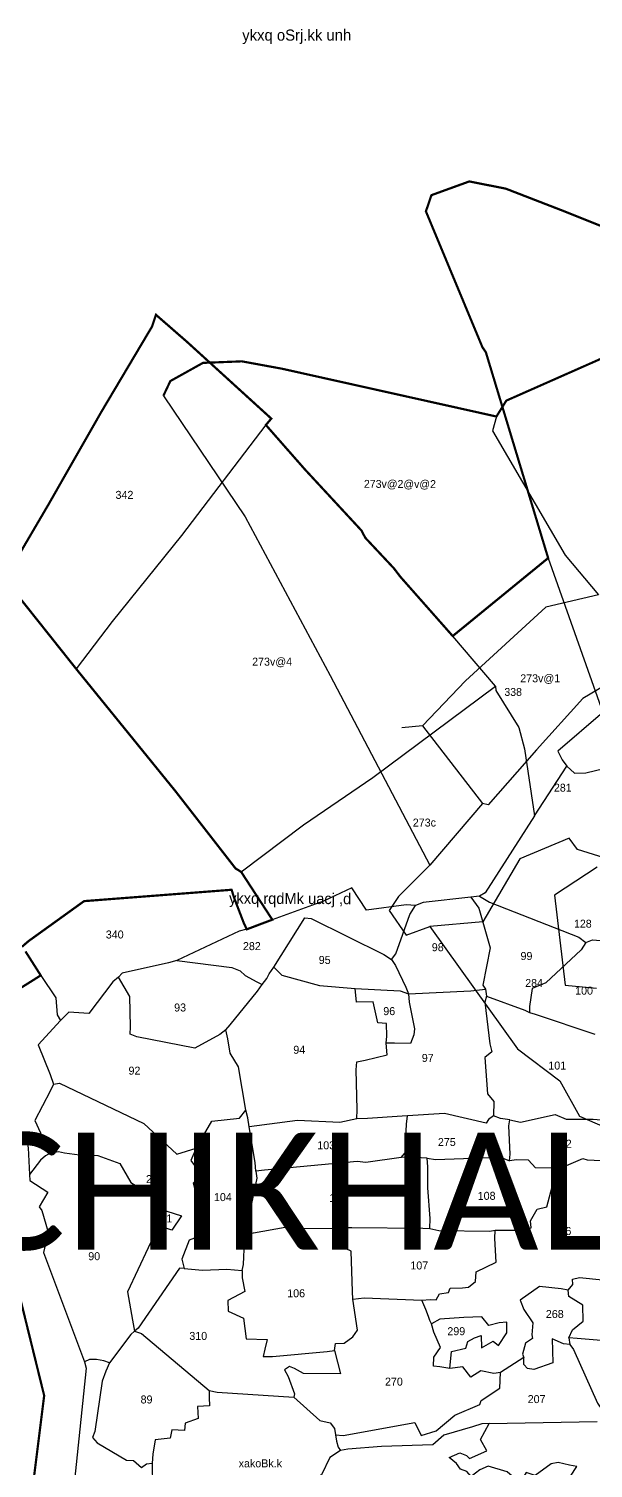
# Model space of a CAD drawing. Header units: metres. Extents: x 266201 to 270178, y 2154629 to 2157254.
# Drawn here: x 267563 to 268184, y 2155671 to 2157254 of the extents above; entities that cross this region are included whole.
import ezdxf

# ---------------------------------------------------------------- set-up
doc = ezdxf.new("R2010")
doc.units = ezdxf.units.M
doc.header["$MEASUREMENT"] = 0
doc.linetypes.add('DASHDOT', pattern=[1, 0.5, -0.25, 0, -0.25])
for name, color, linetype in [('OFF', 1, 'Continuous'), ('OTHERS', 1, 'Continuous'), ('POLY_PARCEL', 6, 'Continuous'), ('POLY_WATER', 4, 'Continuous'), ('TEXT_MAPIN', 7, 'Continuous'), ('TEXT_MAPOUT', 7, 'Continuous'), ('TEXT_PARCEL', 7, 'Continuous'), ('V_BOUND_LINE', 7, 'Continuous'), ('V_BOUND_STREAM_LINE', 7, 'DASHDOT'), ('VILLAGE NAME', 100, 'Continuous')]:
    doc.layers.add(name, color=color, linetype=linetype)
doc.styles.get("Standard").update_dxf_attribs({"font": 'arial.ttf'})
doc.styles.add('TEXT_MAP', font='KRDEV050.TTF', dxfattribs={"height": 1.8})

# ---------------------------------------------------------------- blocks, each defined once
blk = doc.blocks.new('90')
at = {"layer": 'OFF'}
blk.add_lwpolyline([(267814.3, 2155989.8), (267800.8, 2155926.9)], dxfattribs=at)
at = {"layer": 'OTHERS'}
blk.add_lwpolyline([(267996.5, 2156487.3), (267973.7, 2156485.2)], dxfattribs=at)
at = {"layer": 'POLY_PARCEL'}
for points in [[(267711.3, 2156850.3), (267801.4, 2156717.2), (267894.9, 2156542.8), (268004.5, 2156334.2)], [(268077.8, 2156827.6), (268073.6, 2156811.8), (268153.4, 2156675.2), (268190.2, 2156631.5)], [(267824.1, 2156818.3), (267731.3, 2156696.6), (267654.9, 2156602.1), (267615.4, 2156550)], [(268134.7, 2156671.9), (268194.9, 2156502.1)], [(268190.2, 2156631.5), (268132.3, 2156617.7), (268043.7, 2156536.7), (267996.5, 2156487.3), (268062.4, 2156401.8)], [(268076.7, 2156531.1), (268029.7, 2156586.1)], [(268216.2, 2156548.4), (268210.7, 2156539.7), (268173, 2156517.4), (268121.9, 2156460.8), (268068.8, 2156400.3), (268062.4, 2156401.8)], [(267796.9, 2156326.7), (267865.6, 2156378.3), (267941.9, 2156430.4), (268076.7, 2156531.1)], [(268076.7, 2156531.1), (268077.1, 2156526.1), (268102.4, 2156485.6), (268108.5, 2156462.1), (268119.8, 2156388.5)], [(268194.9, 2156502.1), (268145.2, 2156459.6), (268150, 2156449.8), (268155.1, 2156442.9)], [(268119.8, 2156388.5), (268155.1, 2156442.9)], [(268155.1, 2156442.9), (268163.7, 2156435.2), (268176, 2156435.7), (268196.1, 2156440.4), (268200, 2156432.3), (268278.5, 2156272.8), (268337.1, 2156248.6), (268361.6, 2156210.5), (268372.3, 2156206.7), (268378.4, 2156204.1)], [(268062.4, 2156401.8), (268004.5, 2156334.2)], [(268119.8, 2156388.5), (268065.4, 2156303.8), (268059.3, 2156299.9)], [(268196.5, 2156342.1), (268167.1, 2156351.4), (268157.9, 2156363.6), (268103.4, 2156340.9), (268063, 2156271.8), (268004.6, 2156266.6)], [(268004.5, 2156334.2), (267970.2, 2156299.6), (267959.8, 2156284.2), (267978.4, 2156257.2), (268004.6, 2156266.6)], [(268188.8, 2156331.8), (268141.8, 2156301), (268153.3, 2156202.2), (268187.8, 2156198.7)], [(267988.6, 2156289.6), (267978.3, 2156290.5), (267934.7, 2156284.4), (267918.8, 2156309), (267887.4, 2156294.3), (267831.2, 2156274.1)], [(267962.4, 2156230.3), (267967, 2156236.4), (267982.4, 2156279.7), (267988.6, 2156289.6)], [(268049.5, 2156298.9), (267997.3, 2156293), (267988.6, 2156289.6)], [(268059.3, 2156299.9), (268049.5, 2156298.9)], [(268049.5, 2156298.9), (268058.4, 2156286.7), (268070.9, 2156243.3), (268062.8, 2156202.2), (268065.8, 2156197.5)], [(268059.3, 2156299.9), (268070.1, 2156293.5), (268168.5, 2156255), (268176.3, 2156249)], [(267832.9, 2156221.9), (267867, 2156276.1), (267873.8, 2156275.4), (267954, 2156235.7), (267962.4, 2156230.3)], [(267803.1, 2156263.5), (267794.8, 2156261.5), (267726.3, 2156229.3)], [(268004.6, 2156266.6), (268101, 2156132), (268147.7, 2156096.7), (268169.1, 2156057.8), (268197, 2156045.9), (268341.2, 2156020.5)], [(268176.3, 2156249), (268171.1, 2156241.1), (268132, 2156204.5), (268117, 2156198.4), (268114.3, 2156178.5), (268114.1, 2156171.9)], [(268176.3, 2156249), (268183.4, 2156252.1), (268240.2, 2156247.2), (268247.6, 2156243.6), (268244.5, 2156239), (268233.1, 2156155.5), (268231.9, 2156145.7)], [(267726.3, 2156229.3), (267717, 2156226.8), (267666.1, 2156215.2), (267662, 2156210.8)], [(267726.3, 2156229.3), (267786.8, 2156221.5), (267795.9, 2156217.7), (267801.2, 2156212.8), (267814.2, 2156205.8), (267820.1, 2156202.8)], [(267962.4, 2156230.3), (267966.9, 2156223.6), (267978.2, 2156199.8), (267980.9, 2156192.4)], [(267576.4, 2156212.8), (267593, 2156188.2), (267594.6, 2156169.3), (267598.3, 2156163.2)], [(267662, 2156210.8), (267655.9, 2156205.8), (267629.3, 2156171), (267607.2, 2156172.5), (267598.3, 2156163.2)], [(267780.2, 2156153.1), (267773.5, 2156147.7), (267746.1, 2156132.6), (267682.3, 2156145.4), (267674.8, 2156148), (267675.1, 2156156.4), (267674.5, 2156189.7), (267662, 2156210.8)], [(267820.1, 2156202.8), (267825, 2156209.3), (267827.6, 2156214.4), (267832.9, 2156221.9)], [(267832.9, 2156221.9), (267841.8, 2156213.1), (267883, 2156201.6), (267922.2, 2156198.3)], [(267780.2, 2156153.1), (267785, 2156158.5), (267814.9, 2156195.4), (267820.1, 2156202.8)], [(267956.6, 2156138.2), (267957.3, 2156146), (267956.8, 2156159.8), (267947.2, 2156160.7), (267942.2, 2156183.7), (267923.9, 2156183.4), (267922.2, 2156198.3)], [(267922.2, 2156198.3), (267972, 2156195.8), (267980.9, 2156192.4)], [(267980.9, 2156192.4), (267981.8, 2156183.4), (267987.5, 2156154.2), (267986.8, 2156147.4), (267983.1, 2156137.8), (267965.7, 2156138.2), (267956.6, 2156138.2)], [(267980.9, 2156192.4), (268049.8, 2156195.9), (268065.8, 2156197.5)], [(268065.8, 2156197.5), (268067, 2156190.1)], [(268067, 2156190.1), (268065, 2156183.3), (268070.5, 2156137.5), (268072.9, 2156128.6), (268064.9, 2156122.4), (268067.8, 2156082.6), (268075.1, 2156074), (268074.6, 2156058.5)], [(268067, 2156190.1), (268108.9, 2156174.5), (268114.1, 2156171.9)], [(267598.3, 2156163.2), (267573.7, 2156136.4), (267586.9, 2156103.9), (267590.6, 2156093)], [(268114.1, 2156171.9), (268120.3, 2156170.2), (268186.1, 2156148.1)], [(267802.1, 2156064.5), (267794.1, 2156112.3), (267784.9, 2156127.3), (267782.3, 2156143), (267780.2, 2156153.1)], [(267924.3, 2156054.9), (267924.4, 2156065.4), (267923.4, 2156109.1), (267924.3, 2156117.8), (267933.2, 2156119.7), (267957.4, 2156125.6), (267956.6, 2156138.2)], [(267590.6, 2156093), (267586.8, 2156085.6), (267569.9, 2156053.2), (267582.4, 2156025.9), (267587.5, 2156017.8)], [(267590.6, 2156093), (267597.1, 2156094.4), (267689.7, 2156049.8), (267726.1, 2156016.3), (267747.3, 2156022.9)], [(267747.3, 2156022.9), (267764.6, 2156052.5), (267795.1, 2156055.8), (267802.1, 2156064.5)], [(267805.9, 2156046.4), (267804.4, 2156056), (267802.1, 2156064.5)], [(267924.3, 2156054.9), (267905.5, 2156051.1), (267859, 2156053.1), (267805.9, 2156046.4)], [(267979.9, 2156058.5), (267974, 2156057.8), (267936, 2156055.4), (267924.3, 2156054.9)], [(267973, 2156012.4), (267977.5, 2156017.5), (267978.9, 2156049), (267979.9, 2156058.5)], [(268074.6, 2156058.5), (268069.2, 2156054.3), (268066.4, 2156050.3), (268020.6, 2156060.9), (267979.9, 2156058.5)], [(268092.5, 2156053.8), (268082.4, 2156055.5), (268074.6, 2156058.5)], [(268092.1, 2156008.9), (268092.9, 2156016), (268091.3, 2156047.2), (268092.5, 2156053.8)], [(268092.5, 2156053.8), (268104.4, 2156051.2), (268142.5, 2156059.9), (268154.5, 2156054.7), (268184.3, 2156054.6), (268197.2, 2156053.4), (268204.4, 2156049.8), (268207.6, 2156045.2)], [(267813.2, 2155997.3), (267812.3, 2156006.9), (267805.9, 2156046.4)], [(268144.8, 2155999.3), (268172.7, 2156011.5), (268177.8, 2156010), (268200.3, 2156008.9), (268210.3, 2156020.9), (268218.2, 2156027.7), (268212.7, 2156037.1), (268207.6, 2156045.2)], [(267587.5, 2156017.8), (267595.8, 2156019), (267602.6, 2156017.6), (267618.9, 2156015.4), (267639.3, 2156014.6), (267663.4, 2156005.9), (267675.4, 2155984.8), (267693.8, 2155973.5), (267705.1, 2155969.8), (267702.5, 2155962.8), (267707.1, 2155956)], [(267747.3, 2156022.9), (267741.6, 2156009.1), (267755.3, 2155991), (267744.3, 2155984.2), (267758.5, 2155928.6), (267739.9, 2155921.7), (267731.5, 2155900.7), (267734.3, 2155890.4)], [(267587.5, 2156017.8), (267581.5, 2156014.5), (267576.3, 2156009.4), (267564.1, 2155993.8)], [(267973, 2156012.4), (267934.1, 2156007), (267924.5, 2156008), (267822.7, 2155998.6), (267813.2, 2155997.3)], [(268001.7, 2156011.6), (267982.1, 2156012.7), (267973, 2156012.4)], [(268001.7, 2156011.6), (268010.7, 2156010.4), (268082.3, 2156012.8), (268092.1, 2156008.9)], [(268004.4, 2155934.2), (268004.9, 2155945.3), (268002.2, 2155979.2), (268002.5, 2156002.4), (268001.7, 2156011.6)], [(268144.8, 2155999.3), (268138.2, 2156000.7), (268120.7, 2156001.2), (268113.2, 2156009.6), (268099.9, 2156009.9), (268092.1, 2156008.9)], [(267813.2, 2155997.3), (267814.3, 2155989.8)], [(268076.5, 2155932.4), (268108.9, 2155932.7), (268115.9, 2155935.2), (268115.3, 2155942.9), (268122.5, 2155955.6), (268133.2, 2155958.3), (268142.4, 2155992.7), (268144.8, 2155999.3)], [(267707.1, 2155956), (267731.4, 2155948.4), (267720.6, 2155932.4), (267705.8, 2155937.2)], [(267707.1, 2155956), (267705.8, 2155937.2)], [(267705.8, 2155937.2), (267672, 2155864.8), (267677.5, 2155833.4), (267679.4, 2155821.4)], [(267798.2, 2155888.1), (267799.6, 2155894.9), (267800.6, 2155919.6), (267800.8, 2155926.9)], [(267800.8, 2155926.9), (267810.5, 2155929.5), (267845.5, 2155935.8), (267850.8, 2155934.8), (267898.1, 2155934.2), (267907.8, 2155935.5)], [(267919.8, 2155856.8), (267919.6, 2155865), (267918.1, 2155909.6), (267912.4, 2155911.9), (267909.6, 2155926.2), (267907.8, 2155935.5)], [(267907.8, 2155935.5), (267918.6, 2155935.3), (267997, 2155934.7), (268004.4, 2155934.2)], [(267995.7, 2155855.5), (268004.9, 2155856.1), (268011.4, 2155855.9), (268015.1, 2155862.5), (268025.2, 2155864), (268026.8, 2155868.6), (268040.3, 2155869), (268046.9, 2155869.7), (268054.8, 2155876.2), (268055.6, 2155886.6), (268077.6, 2155897.4), (268076, 2155923.5), (268076.5, 2155932.4)], [(268004.4, 2155934.2), (268014.3, 2155932.1), (268070.5, 2155931.6), (268076.5, 2155932.4)], [(268156.7, 2155866.7), (268161.8, 2155872.8), (268161.4, 2155878.7), (268169.2, 2155880.4), (268219.7, 2155875.4), (268242.4, 2155893.4), (268249.2, 2155894.2)], [(267734.3, 2155890.4), (267729.2, 2155890.6), (267683.5, 2155824.7), (267679.4, 2155821.4)], [(267734.3, 2155890.4), (267754.5, 2155888.5), (267781.1, 2155889.7), (267798.2, 2155888.1)], [(267798.2, 2155888.1), (267798, 2155880.2), (267801, 2155865.2), (267782.1, 2155855), (267782.8, 2155843.6), (267799.5, 2155835.9), (267802.6, 2155813), (267825.4, 2155812.1), (267822.8, 2155801.8), (267821, 2155793.6), (267831.3, 2155793.6), (267891.7, 2155798.9), (267899.7, 2155800.1)], [(268156.7, 2155866.7), (268149.1, 2155868.1), (268125.1, 2155870.7), (268103.8, 2155855.6), (268107.8, 2155845.1), (268117.7, 2155830.6), (268116.8, 2155817.4), (268117.4, 2155813.2), (268109.9, 2155808.1), (268106.6, 2155796.3), (268108, 2155792.6)], [(268157.6, 2155814.1), (268161.4, 2155823), (268173.4, 2155832.5), (268172.8, 2155850), (268157.3, 2155859.4), (268156.7, 2155866.7)], [(267899.7, 2155800.1), (267900.7, 2155807.8), (267910.1, 2155808.3), (267919.9, 2155815.1), (267925.1, 2155822.7), (267919.8, 2155856.8)], [(267919.8, 2155856.8), (267932.3, 2155858), (267995.7, 2155855.5)], [(268006.3, 2155829.5), (268004.5, 2155833.3), (268003, 2155837.5), (268000.2, 2155845.3), (267995.7, 2155855.5)], [(268026.4, 2155780.2), (268028.4, 2155799.2), (268044.3, 2155802.7), (268046.2, 2155810.2), (268053.7, 2155814), (268061, 2155816.6), (268061.5, 2155803.2), (268074.1, 2155810.5), (268080, 2155805.6), (268089.2, 2155819.5), (268089.4, 2155831.4), (268080.8, 2155830.5), (268069.5, 2155827.8), (268061.7, 2155837.2), (268042, 2155836.5), (268015.5, 2155834.8), (268006.3, 2155829.5)], [(268026.4, 2155780.2), (268015.5, 2155782.2), (268008.7, 2155782.8), (268008.8, 2155792.8), (268016.4, 2155803.4), (268009.1, 2155820.3), (268006.3, 2155829.5)], [(267679.4, 2155821.4), (267675.7, 2155817.9), (267651.9, 2155786.7)], [(267679.4, 2155821.4), (267687.1, 2155818.8), (267761.7, 2155756.1)], [(268158.5, 2155806.9), (268151.5, 2155807.6), (268139.2, 2155813.1), (268140, 2155786.5), (268119, 2155779.2), (268111.8, 2155780.4), (268108, 2155784.7), (268108, 2155792.6)], [(268311.9, 2155801.4), (268302.3, 2155801.9), (268166.5, 2155813.2), (268157.6, 2155814.1)], [(268157.6, 2155814.1), (268158.5, 2155806.9)], [(267899.7, 2155800.1), (267906.3, 2155774.6), (267865.5, 2155774.7), (267855.8, 2155780.5), (267850.2, 2155782.6), (267844.6, 2155778.9), (267848.6, 2155771.6), (267855.6, 2155752.5), (267854.8, 2155748.7)], [(268158.5, 2155806.9), (268162.5, 2155801.2), (268189.1, 2155742.3), (268194.6, 2155734)], [(267651.9, 2155786.7), (267645.8, 2155788.8), (267637.9, 2155790.1), (267629.9, 2155790.3), (267624.4, 2155787.7)], [(267651.9, 2155786.7), (267648.2, 2155777.3), (267644.1, 2155766.4), (267635.9, 2155711.1), (267633.3, 2155704.3), (267638.6, 2155698.7), (267670.6, 2155679.5), (267678.5, 2155679.2), (267687.2, 2155671.3), (267692.8, 2155675.5), (267698.9, 2155676.2)], [(268082.4, 2155776), (268074.9, 2155775), (268060.5, 2155777.8), (268049.7, 2155771), (268040.8, 2155782.1), (268026.4, 2155780.2)], [(268108, 2155792.6), (268082.4, 2155776)], [(267900.8, 2155707.4), (267909, 2155706.5), (267988.2, 2155721), (267994.9, 2155706.6), (268011.6, 2155711.7), (268032.2, 2155729.1), (268059.7, 2155740.6), (268061.1, 2155745), (268081.4, 2155758.6), (268082.4, 2155776)], [(267761.7, 2155756.1), (267761.6, 2155748.3), (267762.1, 2155739.4), (267748.9, 2155738.5), (267749.7, 2155725.4), (267735.4, 2155720.2), (267734.7, 2155712.2), (267720.5, 2155712.9), (267718.9, 2155703.7), (267702.2, 2155701.8), (267699.9, 2155686.1), (267698.9, 2155676.2)], [(267761.7, 2155756.1), (267770.5, 2155754.2), (267854.8, 2155748.7)], [(267854.8, 2155748.7), (267883.4, 2155723.3), (267894.9, 2155720.6), (267899.5, 2155714.2), (267900.8, 2155707.4)], [(268069.7, 2155719.9), (268061.9, 2155719.4), (268051.5, 2155716.1), (268020.1, 2155706.9), (268007.9, 2155696.5), (267951.5, 2155694.5), (267914.2, 2155691.6), (267906.1, 2155690)], [(268050.1, 2155661.5), (268045.4, 2155667.1), (268038.4, 2155669.7), (268033.7, 2155675.7), (268025.9, 2155682.3), (268037.6, 2155687.7), (268044.7, 2155684.7), (268048, 2155681.2), (268067.2, 2155689.9), (268060.4, 2155702.3), (268065, 2155711.2), (268069.7, 2155719.9)], [(268069.7, 2155719.9), (268188.6, 2155722)], [(267900.8, 2155707.4), (267901.9, 2155700.4), (267903.5, 2155693.8), (267906.1, 2155690)], [(267906.1, 2155690), (267894.4, 2155682.3), (267885.5, 2155663.5), (267875.3, 2155657.2), (267871.8, 2155634.2), (267865.1, 2155619.2), (267858.9, 2155609.3)], [(267698.9, 2155676.2), (267699.8, 2155624.8)], [(268172.7, 2155608.1), (268172.6, 2155615.9), (268175.6, 2155627.1), (268170.7, 2155638.1), (268147.7, 2155641.6), (268159.4, 2155661.9), (268166.1, 2155672.5), (268158.2, 2155674.1), (268145.7, 2155676.9), (268138.2, 2155675.4), (268120.6, 2155662.5), (268110.5, 2155666), (268103.5, 2155654.5), (268089.7, 2155666.7), (268068.6, 2155672.8), (268059.5, 2155669), (268050.1, 2155661.5)]]:
    blk.add_lwpolyline(points, dxfattribs=at)
at = {"layer": 'POLY_WATER'}
for points in [[(266464.1, 2155802.9), (266475.5, 2155769.6), (266490.2, 2155722.6), (266517.5, 2155674.1), (266579.1, 2155666.9), (266713.4, 2155712.1), (266824.4, 2155779.2), (266980.9, 2155901.7), (267053.8, 2155952.2), (267148.6, 2156025.6), (267250.3, 2156059.9), (267270.9, 2156073.5), (267369.1, 2156093), (267426.4, 2156049), (267448.8, 2156060.3), (267487.1, 2156060.9), (267561, 2156030.7), (267562.7, 2156023), (267564.1, 2155993.8)], [(267564.1, 2155993.8), (267564.4, 2155987), (267584.2, 2155974.5), (267574.8, 2155958.3), (267577.7, 2155954.1), (267584.5, 2155930.3), (267579.6, 2155907.9), (267624.4, 2155787.7)], [(267624.4, 2155787.7), (267626.5, 2155780.9), (267603.5, 2155561.7)]]:
    blk.add_lwpolyline(points, dxfattribs=at)
at = {"layer": 'V_BOUND_LINE'}
for points in [[(268301.8, 2156993.5, 2.45, 2.45, 0), (268150.8, 2157054, 2.45, 2.45, 0), (268088, 2157078.3, 2.45, 2.45, 0), (268047.9, 2157086.2, 2.45, 2.45, 0), (268006.3, 2157071.1, 2.45, 2.45, 0), (268000.2, 2157053.3, 2.45, 2.45, 0), (268062.4, 2156903.8, 2.45, 2.45, 0), (268066.2, 2156898.2, 2.45, 2.45, 0), (268134.7, 2156671.9, 2.45, 2.45, 0), (268029.7, 2156586.1, 2.45, 2.45, 0), (267972.1, 2156651.3, 2.45, 2.45, 0), (267965, 2156660.6, 2.45, 2.45, 0), (267933.5, 2156694.2, 2.45, 2.45, 0), (267929.3, 2156702.2, 2.45, 2.45, 0), (267866.8, 2156769.7, 2.45, 2.45, 0), (267824.1, 2156818.3, 2.45, 2.45, 0), (267830.1, 2156825.3, 2.45, 2.45, 0), (267737.5, 2156909.6, 2.45, 2.45, 0), (267703.2, 2156939.5, 2.45, 2.45, 0), (267699, 2156926.8, 2.45, 2.45, 0), (267642.9, 2156832.4, 2.45, 2.45, 0), (267584.9, 2156730.8, 2.45, 2.45, 0), (267536.8, 2156648.8, 2.45, 2.45, 0), (267615.4, 2156550, 2.45, 2.45, 0), (267725, 2156415, 2.45, 2.45, 0), (267790.8, 2156330.4, 2.45, 2.45, 0), (267796.9, 2156326.7, 2.45, 2.45, 0), (267831.2, 2156274.1, 2.45, 2.45, 0), (267803.1, 2156263.5, 2.45, 2.45, 0), (267800, 2156270, 2.45, 2.45, 0), (267789.2, 2156298.1, 2.45, 2.45, 0), (267786.4, 2156307, 2.45, 2.45, 0), (267624.1, 2156294.5, 2.45, 2.45, 0), (267562.8, 2156250.4, 2.45, 2.45, 0), (267555.8, 2156244.3, 2.45, 2.45, 0)], [(267559.6, 2156239.2, 2.45, 2.45, 0), (267576.4, 2156212.8, 2.45, 2.45, 0), (267545, 2156193.1, 2.45, 2.45, 0)], [(269407.5, 2157061.2, 2.41, 2.41, 0), (269146.4, 2157060.6, 2.41, 2.41, 0), (268956.4, 2157053.4, 2.41, 2.41, 0), (268883.5, 2157048.3, 2.41, 2.41, 0), (268878.1, 2157050.4, 2.41, 2.41, 0), (268704.3, 2157048.5, 2.41, 2.41, 0), (268666.6, 2156997.5, 2.41, 2.41, 0), (268642.5, 2156977.1, 2.41, 2.41, 0), (268550.3, 2157030.6, 2.41, 2.41, 0), (268384, 2157021.8, 2.41, 2.41, 0), (268340.6, 2156946.9, 2.41, 2.41, 0), (268335.9, 2156944.8, 2.41, 2.41, 0), (268254.4, 2156918.4, 2.41, 2.41, 0), (268088.7, 2156845.1, 2.41, 2.41, 0), (268077.8, 2156827.6, 2.41, 2.41, 0), (267841.8, 2156880.2, 2.41, 2.41, 0), (267797.7, 2156888.3, 2.41, 2.41, 0), (267754.9, 2156886.6, 2.41, 2.41, 0), (267719, 2156866.6, 2.41, 2.41, 0), (267711.3, 2156850.3, 0, 0, 0)]]:
    blk.add_lwpolyline(points, format="xyseb", dxfattribs=at)
at = {"layer": 'V_BOUND_STREAM_LINE', "ltscale": 10, "const_width": 2.45, "flags": 128}
blk.add_lwpolyline([(268148.9, 2155089.4), (268123.6, 2155082.6), (268106.9, 2155066.9), (268071.3, 2155073.3), (268045.5, 2155007), (267994.9, 2154963.2), (267880.5, 2154979.7), (267836.8, 2154980.1), (267801.2, 2155000), (267770.8, 2155031.1), (267736.8, 2155130.8), (267657, 2155246.5), (267627.5, 2155273.6), (267607, 2155283.1), (267548.4, 2155286.7), (267476.8, 2155273.2), (267358.8, 2155157.9), (267317.9, 2155077.3), (267308.4, 2155049.8), (267237.7, 2154894.9), (267111.1, 2154763), (267016.7, 2154717.4), (266955.6, 2154732.8), (266910, 2154779.4), (266897.8, 2154881.7), (266903.5, 2155003.7), (267020.3, 2155249.1), (267069.4, 2155330.2), (267324.1, 2155470.7), (267557.9, 2155572.2), (267580.2, 2155750.5), (267548.5, 2155879.2), (267475.2, 2155996.2), (267347, 2156048.6), (267232.2, 2156005.3), (267090.7, 2155933.8), (266974.8, 2155835.5), (266727.7, 2155677.8), (266550.7, 2155612.9), (266425.7, 2155582.7), (266384.9, 2155614.9), (266340.6, 2155762.1), (266464.1, 2155802.9)], dxfattribs=at)
at = {"layer": 'TEXT_MAPIN', "style": 'TEXT_MAP'}
blk.add_text('xakoBk.k', height=8.8, rotation=0.1213, dxfattribs=at).set_placement((267794.2, 2155671.6))
at = {"layer": 'TEXT_MAPOUT', "style": 'TEXT_MAP'}
for s, height, rotation, p in [('ykxq oSrj.kk unh', 12.227, 0.1213, (267798.1, 2157241)), ('ykxq rqdMk uacj ,d', 12.059, 359.8005, (267783.6, 2156291.6))]:
    blk.add_text(s, height=height, rotation=rotation, dxfattribs=at).set_placement(p)
at = {"layer": 'TEXT_PARCEL', "style": 'TEXT_MAP'}
for s, height, rotation, p in [('273v@2@v@2', 8.68, 359.8005, (267932, 2156749.2)), ('342', 8.8, 0.1213, (267658.7, 2156737)), ('273v@4', 8.8, 0.1213, (267809, 2156553.5)), ('273v@1', 8.8, 0.1213, (268104, 2156535.2)), ('338', 8.68, 359.8005, (268086.5, 2156520.3)), ('281', 8.68, 359.8005, (268141.1, 2156415)), ('273c', 8.8, 0.1213, (267985.8, 2156376.5)), ('128', 8.68, 359.8005, (268163.2, 2156265.4)), ('340', 8.8, 0.1213, (267648, 2156253.4)), ('282', 8.8, 0.1213, (267798.9, 2156240.6)), ('98', 8.8, 0.1213, (268006.7, 2156239.4)), ('95', 8.8, 0.1213, (267882.3, 2156225.4)), ('99', 8.8, 0.1213, (268104.3, 2156229.7)), ('284', 8.68, 359.8005, (268109.5, 2156200.2)), ('100', 8.8, 0.1213, (268164.4, 2156191.6)), ('93', 8.8, 0.1213, (267723.2, 2156173.1)), ('96', 8.8, 0.1213, (267953.3, 2156169.1)), ('94', 8.8, 0.1213, (267854.3, 2156126.6)), ('97', 8.8, 0.1213, (267995.7, 2156117.6)), ('101', 8.8, 0.1213, (268134.9, 2156109.2)), ('92', 8.8, 0.1213, (267673, 2156103.6)), ('275', 8.8, 0.1213, (268013.4, 2156025.1)), ('103', 8.8, 0.1213, (267880.7, 2156021.5)), ('102', 8.8, 0.1213, (268141, 2156023.2)), ('290', 8.8, 0.1213, (267692.2, 2155984.3)), ('104', 8.8, 0.1213, (267767, 2155964.5)), ('105', 8.8, 0.1213, (267893.8, 2155963.5)), ('108', 8.8, 0.1213, (268057.2, 2155965.9)), ('91', 8.8, 0.1213, (267708.1, 2155941)), ('296', 8.8, 0.1213, (268140.6, 2155927.2)), ('90', 8.8, 0.1213, (267628.7, 2155899.5)), ('107', 8.8, 0.1213, (267983.1, 2155889.3)), ('106', 8.8, 0.1213, (267847.6, 2155858.7)), ('268', 8.8, 0.1213, (268132.2, 2155835.9)), ('310', 8.8, 0.1213, (267739.9, 2155811.8)), ('299', 8.8, 0.1213, (268023.8, 2155817)), ('270', 8.8, 0.1213, (267955.2, 2155761.5)), ('89', 8.8, 0.1213, (267686.3, 2155741.9)), ('207', 8.8, 0.1213, (268112.2, 2155742.3))]:
    blk.add_text(s, height=height, rotation=rotation, dxfattribs=at).set_placement(p)

msp = doc.modelspace()

# ---------------------------------------------------------------- block references
at = {"layer": 'POLY_PARCEL'}
msp.add_blockref('90', (0, 0), dxfattribs=at)

# ---------------------------------------------------------------- texts
at = {"layer": 'VILLAGE NAME', "insert": (267496.8, 2156039.8), "char_height": 128.647, "attachment_point": 1}
msp.add_mtext_dynamic_manual_height_columns('{\\fCalibri|b0|i0|c0|p34;CHIKHALDONGARE}', width=1334.797, gutter_width=643.2, heights=[0], dxfattribs=at)

doc.saveas('drawing.dxf')
